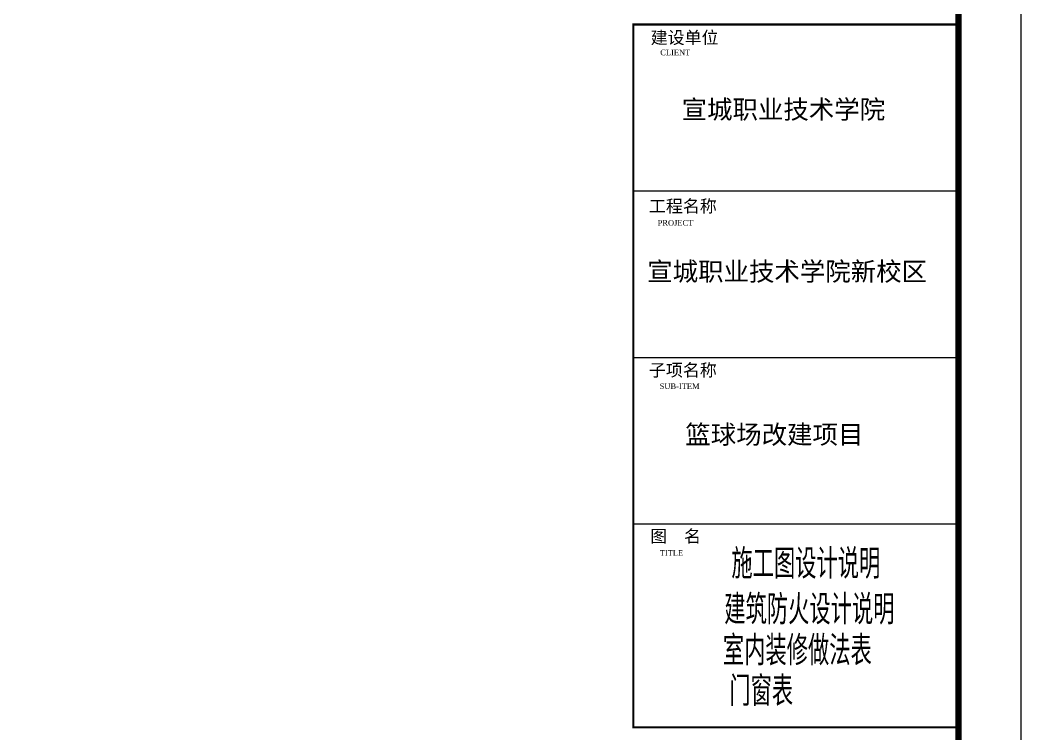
# Model space of a CAD drawing. Extents: x 962303 to 1579583, y -174742 to 224716.
# Drawn here: x 1392613 to 1408633, y 153280 to 164707 of the extents above; entities that cross this region are included whole.
import ezdxf

# ---------------------------------------------------------------- set-up
doc = ezdxf.new("R2010")
doc.units = 0
doc.header["$LTSCALE"] = 1000
doc.header["$MEASUREMENT"] = 0
for name, color, linetype in [('PUB_TEXT', 7, 'Continuous'), ('PUB_TITLE', 4, 'Continuous'), ('TEXT', 7, 'Continuous')]:
    doc.layers.add(name, color=color, linetype=linetype)
doc.styles.add('_TCH_DIM', font='SIMPLEX', dxfattribs={"bigfont": 'GBCBIG'})
doc.styles.add('GHF', font='times.ttf')
doc.styles.add('STYLE1', font='simhei.ttf', dxfattribs={"width": 0.8})

msp = doc.modelspace()

# ---------------------------------------------------------------- linework, layer by layer
at = {"layer": 'PUB_TITLE', "color": 4}
for p, q in [((1402427.9, 161972.4), (1407660, 161972.4)), ((1402427.9, 159307.5), (1407660, 159307.5)), ((1402427.9, 156642.6), (1407660, 156642.6)), ((1402427.9, 153385.8), (1407660, 153385.8))]:
    msp.add_line(p, q, dxfattribs=at)
at = {"layer": 'PUB_TITLE'}
msp.add_lwpolyline([(1334333.3, 140258.1), (1334333.3, 182258.1), (1408633.3, 182258.1), (1408633.3, 140258.1)], close=True, dxfattribs=at)
at = {"layer": 'PUB_TITLE', "const_width": 100}
msp.add_lwpolyline([(1336833.3, 141258.1), (1407633.3, 141258.1), (1407633.3, 181258.1), (1336833.3, 181258.1)], close=True, dxfattribs=at)
at = {"layer": 'PUB_TITLE', "color": 4, "const_width": 35.2}
msp.add_lwpolyline([(1402427.9, 164637.3), (1407660, 164637.3), (1407660, 153385.8), (1402427.9, 153385.8)], close=True, dxfattribs=at)

# ---------------------------------------------------------------- texts
at = {"layer": 'PUB_TEXT'}
for s, height, style, p in [('建设单位', 199, 'STYLE1', (1402707.1, 164327.2)), ('CLIENT', 89.55, 'GHF', (1402859.9, 164143.8)), ('宣城职业技术学院', 298.5, 'STYLE1', (1403202, 163127.2)), ('工程名称', 199, 'STYLE1', (1402678.7, 161629)), ('PROJECT', 89.55, 'GHF', (1402817.9, 161416.1)), ('宣城职业技术学院新校区', 298.498, 'STYLE1', (1402651.2, 160533.8)), ('子项名称', 199, 'STYLE1', (1402678.7, 159004.4)), ('SUB-ITEM', 89.55, 'GHF', (1402849.9, 158801.4)), ('篮球场改建项目', 298.5, 'STYLE1', (1403260.9, 157924.1)), ('图  名', 199, 'STYLE1', (1402699, 156345.5)), ('TITLE', 89.55, 'GHF', (1402851, 156132.6))]:
    msp.add_text(s, height=height, dxfattribs=dict(at, style=style)).set_placement(p)
at = {"layer": 'TEXT', "style": '_TCH_DIM'}
for s, p in [('施工图设计说明', (1403998.5, 155767)), ('建筑防火设计说明', (1403884.4, 155035, -2137.9)), ('室内装修做法表', (1403862.4, 154378.9)), ('门窗表', (1403964.7, 153729.6))]:
    msp.add_text(s, height=472.9, dxfattribs=at).set_placement(p)

doc.saveas('drawing.dxf')
